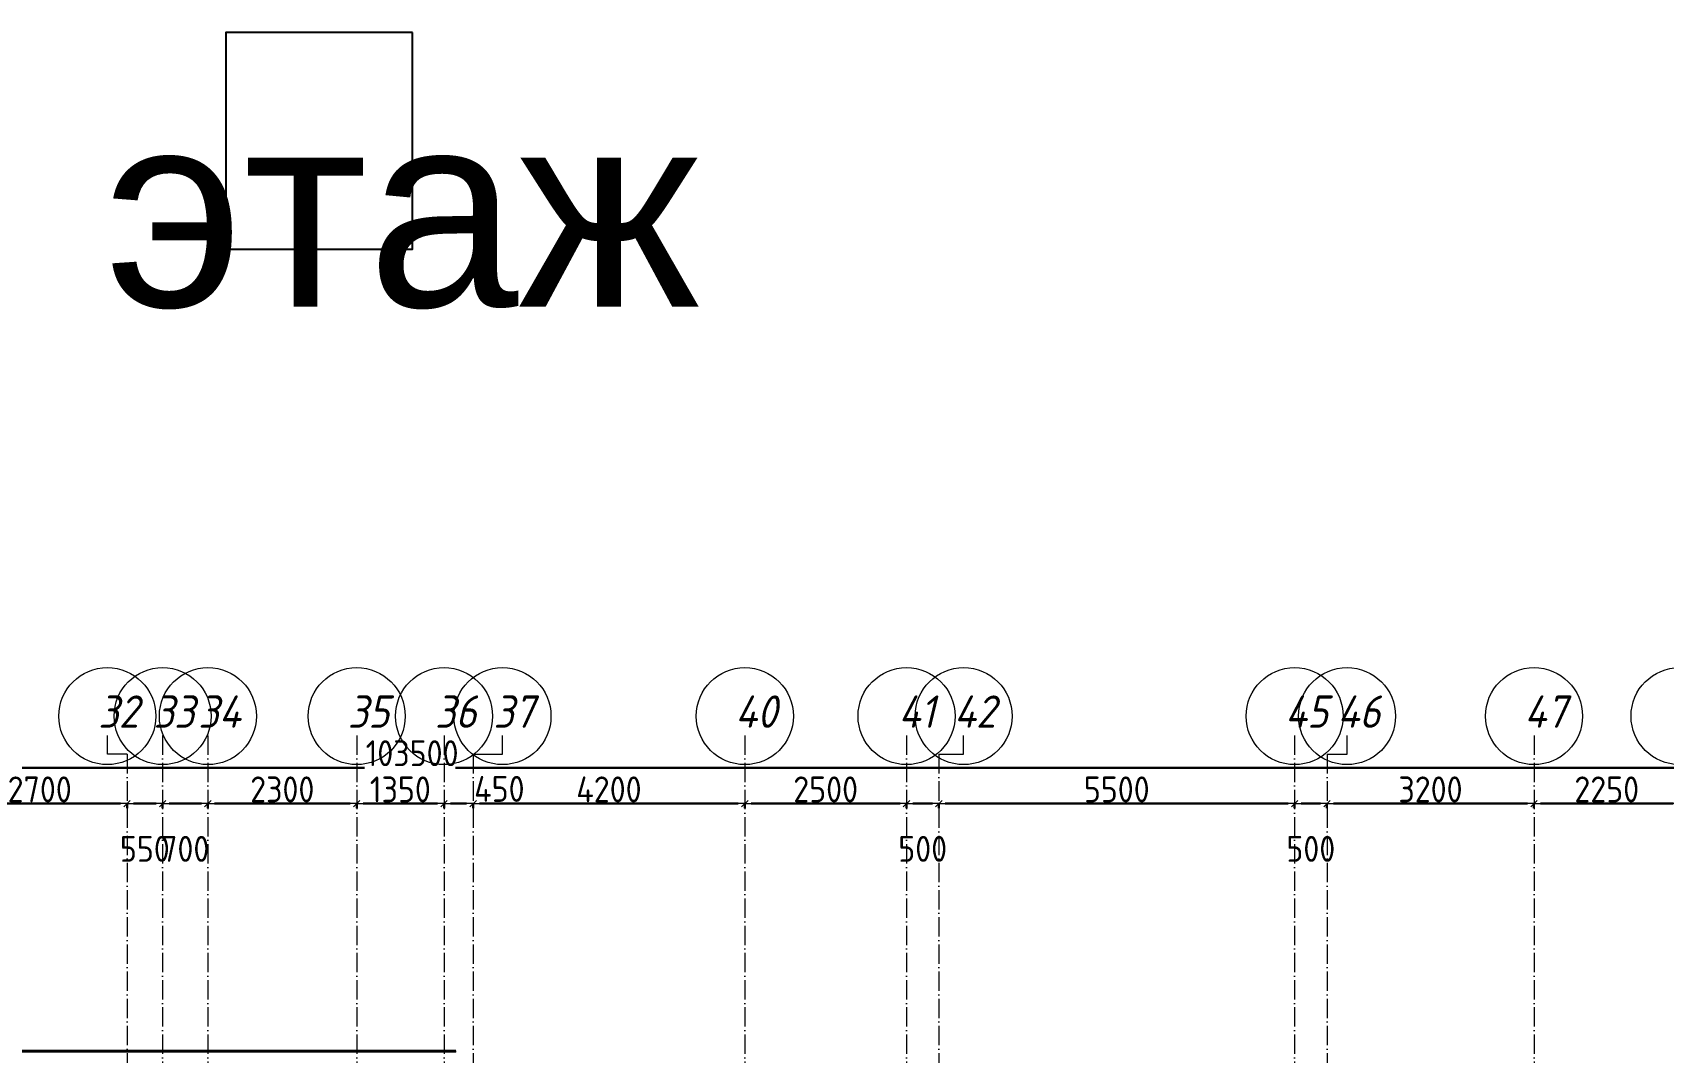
# Model space of a CAD drawing. Header units: millimetres. Extents: x -213536 to 1564669, y -45299 to 942238.
# Drawn here: x 587773 to 612983, y 657538 to 673305 of the extents above; entities that cross this region are included whole.
import ezdxf

# ---------------------------------------------------------------- set-up
doc = ezdxf.new("R2010")
doc.units = ezdxf.units.MM
doc.linetypes.add('50_200_ШТРИХ_1Т_ш5_п1_п1_', pattern=[700, 500, -100, 0, -100])
for name, color, linetype, lineweight in [('3.1) ЖБ окна 1.2 м', 102, 'Continuous', 30), ('A-____-____-DIMS', 7, 'Continuous', 9), ('A-GENM-____-MCUT', 7, 'Continuous', 25), ('A-GENM-____-OTLN', 7, 'Continuous', 9), ('S-GRID-____-IDEN', 7, 'Continuous', 9), ('S-GRID-____-OTLN', 7, 'Continuous', 9), ('S-GRID-____-OTLN-1', 7, '50_200_ШТРИХ_1Т_ш5_п1_п1_', 9)]:
    doc.layers.add(name, color=color, linetype=linetype, lineweight=lineweight)
doc.styles.add('ISOCPEUR_I_9', font='isocpeui.ttf', dxfattribs={"width": 0.9, "height": 250})
doc.styles.get("Standard").update_dxf_attribs({"font": 'arial.ttf'})
doc.styles.add('СПДС', font='isocpeur.ttf', dxfattribs={"width": 0.9})
doc.dimstyles.new('Размера А3', dxfattribs={"dimtxt": 200, "dimasz": 100, "dimexe": 70, "dimexo": 100, "dimgap": 20, "dimtad": 1, "dimdec": 0, "dimrnd": 10, "dimzin": 0, "dimdsep": 46, "dimtxsty": 'СПДС', "dimblk": 'ARROWHEAD_6', "dimcen": 1, "dimclrd": 256, "dimclre": 256, "dimclrt": 256, "dimazin": 0, "dimtfac": 1, "dimtdec": 0, "dimtmove": 2, "dimatfit": 3, "dimfxl": 1, "dimtolj": 1, "dimtzin": 0, "dimarcsym": 0})

# ---------------------------------------------------------------- blocks, each defined once
blk = doc.blocks.new('141_Фартук_СКБ - 141_Фартук_СКБ_вентфасад-30031396-АР1_План отверстий 2 этажа в осях 1-64_Ю-ЯЯ')
at = {"layer": 'A-GENM-____-MCUT'}
for p, q in [((26160, -29), (0, -29)), ((0, -29), (0, -30)), ((0, -30), (26160, -30))]:
    blk.add_line(p, q, dxfattribs=at)
at = {"layer": 'A-GENM-____-OTLN'}
for p, q in [((0, -11), (26160, -11)), ((0, -11), (0, -12)), ((0, -12), (26160, -12)), ((0, -12), (0, -29))]:
    blk.add_line(p, q, dxfattribs=at)
blk = doc.blocks.new('Ось сетки - Круг_Ø6_00__ISO-2_5_0_9K_-25732049-АР1_План отверстий 2 этажа в осях 1-64_Ю-ЯЯ')
at = {"layer": 'S-GRID-____-IDEN'}
blk.add_circle((0, 0), 3, dxfattribs=at)
blk = doc.blocks.new('ARROWHEAD_6')
at = {"color": 0, "linetype": 'Continuous'}
for p, q in [((0, 0), (-1, 0)), ((-0.5, -0.5), (0.5, 0.5))]:
    blk.add_line(p, q, dxfattribs=at)
blk = doc.blocks.new('*D5606')
at = {"layer": 'A-____-____-DIMS', "lineweight": -2, "transparency": 16777216}
for p, q in [((26658, 548862), (26658, 548786)), ((26758, 548856), (29258, 548856)), ((29358, 548862), (29358, 548786))]:
    blk.add_line(p, q, dxfattribs=at)
at = {"layer": 'Defpoints', "color": 0, "lineweight": 30, "transparency": 16777216}
for p in [(26658, 548962), (29358, 548962), (29358, 548856)]:
    blk.add_point(p, dxfattribs=at)
at = {"layer": 'A-____-____-DIMS', "lineweight": -2, "transparency": 16777216, "xscale": 100, "yscale": 100, "zscale": 100, "rotation": 180}
blk.add_blockref('ARROWHEAD_6', (26658, 548856), dxfattribs=at)
at = {"layer": 'A-____-____-DIMS', "lineweight": -2, "transparency": 16777216, "xscale": 100, "yscale": 100, "zscale": 100}
blk.add_blockref('ARROWHEAD_6', (29358, 548856), dxfattribs=at)
at = {"layer": 'A-____-____-DIMS', "transparency": 16777216, "insert": (28008, 549076), "char_height": 400, "width": 2.49, "attachment_point": 5, "style": 'СПДС'}
blk.add_mtext('\\A1;2700', dxfattribs=at)
blk = doc.blocks.new('*D5607')
at = {"layer": 'A-____-____-DIMS', "lineweight": -2, "transparency": 16777216}
for p, q in [((29358, 548862), (29358, 548786)), ((29458, 548856), (29808, 548856)), ((29908, 548862), (29908, 548786))]:
    blk.add_line(p, q, dxfattribs=at)
at = {"layer": 'Defpoints', "color": 0, "lineweight": 30, "transparency": 16777216}
for p in [(29358, 548962), (29908, 548962), (29908, 548856)]:
    blk.add_point(p, dxfattribs=at)
at = {"layer": 'A-____-____-DIMS', "lineweight": -2, "transparency": 16777216, "xscale": 100, "yscale": 100, "zscale": 100, "rotation": 180}
blk.add_blockref('ARROWHEAD_6', (29358, 548856), dxfattribs=at)
at = {"layer": 'A-____-____-DIMS', "lineweight": -2, "transparency": 16777216, "xscale": 100, "yscale": 100, "zscale": 100}
blk.add_blockref('ARROWHEAD_6', (29908, 548856), dxfattribs=at)
at = {"layer": 'A-____-____-DIMS', "transparency": 16777216, "insert": (29633, 548156), "char_height": 400, "width": 1.87, "attachment_point": 5, "style": 'СПДС'}
blk.add_mtext('\\A1;550', dxfattribs=at)
blk = doc.blocks.new('*D5608')
at = {"layer": 'A-____-____-DIMS', "lineweight": -2, "transparency": 16777216}
for p, q in [((29908, 548862), (29908, 548786)), ((30008, 548856), (30508, 548856)), ((30608, 548862), (30608, 548786))]:
    blk.add_line(p, q, dxfattribs=at)
at = {"layer": 'Defpoints', "color": 0, "lineweight": 30, "transparency": 16777216}
for p in [(29908, 548962), (30608, 548962), (30608, 548856)]:
    blk.add_point(p, dxfattribs=at)
at = {"layer": 'A-____-____-DIMS', "lineweight": -2, "transparency": 16777216, "xscale": 100, "yscale": 100, "zscale": 100, "rotation": 180}
blk.add_blockref('ARROWHEAD_6', (29908, 548856), dxfattribs=at)
at = {"layer": 'A-____-____-DIMS', "lineweight": -2, "transparency": 16777216, "xscale": 100, "yscale": 100, "zscale": 100}
blk.add_blockref('ARROWHEAD_6', (30608, 548856), dxfattribs=at)
at = {"layer": 'A-____-____-DIMS', "transparency": 16777216, "insert": (30258, 548156), "char_height": 400, "width": 1.87, "attachment_point": 5, "style": 'СПДС'}
blk.add_mtext('\\A1;700', dxfattribs=at)
blk = doc.blocks.new('*D5609')
at = {"layer": 'A-____-____-DIMS', "lineweight": -2, "transparency": 16777216}
for p, q in [((30608, 548862), (30608, 548786)), ((30708, 548856), (32808, 548856)), ((32908, 548862), (32908, 548786))]:
    blk.add_line(p, q, dxfattribs=at)
at = {"layer": 'Defpoints', "color": 0, "lineweight": 30, "transparency": 16777216}
for p in [(30608, 548962), (32908, 548962), (32908, 548856)]:
    blk.add_point(p, dxfattribs=at)
at = {"layer": 'A-____-____-DIMS', "lineweight": -2, "transparency": 16777216, "xscale": 100, "yscale": 100, "zscale": 100, "rotation": 180}
blk.add_blockref('ARROWHEAD_6', (30608, 548856), dxfattribs=at)
at = {"layer": 'A-____-____-DIMS', "lineweight": -2, "transparency": 16777216, "xscale": 100, "yscale": 100, "zscale": 100}
blk.add_blockref('ARROWHEAD_6', (32908, 548856), dxfattribs=at)
at = {"layer": 'A-____-____-DIMS', "transparency": 16777216, "insert": (31758, 549076), "char_height": 400, "width": 2.49, "attachment_point": 5, "style": 'СПДС'}
blk.add_mtext('\\A1;2300', dxfattribs=at)
blk = doc.blocks.new('*D5610')
at = {"layer": 'A-____-____-DIMS', "lineweight": -2, "transparency": 16777216}
for p, q in [((32908, 548862), (32908, 548786)), ((33008, 548856), (34158, 548856)), ((34258, 548862), (34258, 548786))]:
    blk.add_line(p, q, dxfattribs=at)
at = {"layer": 'Defpoints', "color": 0, "lineweight": 30, "transparency": 16777216}
for p in [(32908, 548962), (34258, 548962), (34258, 548856)]:
    blk.add_point(p, dxfattribs=at)
at = {"layer": 'A-____-____-DIMS', "lineweight": -2, "transparency": 16777216, "xscale": 100, "yscale": 100, "zscale": 100, "rotation": 180}
blk.add_blockref('ARROWHEAD_6', (32908, 548856), dxfattribs=at)
at = {"layer": 'A-____-____-DIMS', "lineweight": -2, "transparency": 16777216, "xscale": 100, "yscale": 100, "zscale": 100}
blk.add_blockref('ARROWHEAD_6', (34258, 548856), dxfattribs=at)
at = {"layer": 'A-____-____-DIMS', "transparency": 16777216, "insert": (33583, 549076), "char_height": 400, "width": 2.3, "attachment_point": 5, "style": 'СПДС'}
blk.add_mtext('\\A1;1350', dxfattribs=at)
blk = doc.blocks.new('*D5611')
at = {"layer": 'A-____-____-DIMS', "lineweight": -2, "transparency": 16777216}
for p, q in [((34258, 548862), (34258, 548786)), ((34358, 548856), (34608, 548856)), ((34708, 548862), (34708, 548786))]:
    blk.add_line(p, q, dxfattribs=at)
at = {"layer": 'Defpoints', "color": 0, "lineweight": 30, "transparency": 16777216}
for p in [(34258, 548962), (34708, 548962), (34708, 548856)]:
    blk.add_point(p, dxfattribs=at)
at = {"layer": 'A-____-____-DIMS', "lineweight": -2, "transparency": 16777216, "xscale": 100, "yscale": 100, "zscale": 100, "rotation": 180}
blk.add_blockref('ARROWHEAD_6', (34258, 548856), dxfattribs=at)
at = {"layer": 'A-____-____-DIMS', "lineweight": -2, "transparency": 16777216, "xscale": 100, "yscale": 100, "zscale": 100}
blk.add_blockref('ARROWHEAD_6', (34708, 548856), dxfattribs=at)
at = {"layer": 'A-____-____-DIMS', "transparency": 16777216, "insert": (34724, 549283), "char_height": 400, "width": 1.94, "attachment_point": 1, "line_spacing_factor": 1.149209, "style": 'СПДС'}
blk.add_mtext('\\A1;450', dxfattribs=at)
blk = doc.blocks.new('*D5612')
at = {"layer": 'A-____-____-DIMS', "lineweight": -2, "transparency": 16777216}
for p, q in [((34708, 548862), (34708, 548786)), ((34808, 548856), (38808, 548856)), ((38908, 548862), (38908, 548786))]:
    blk.add_line(p, q, dxfattribs=at)
at = {"layer": 'Defpoints', "color": 0, "lineweight": 30, "transparency": 16777216}
for p in [(34708, 548962), (38908, 548962), (38908, 548856)]:
    blk.add_point(p, dxfattribs=at)
at = {"layer": 'A-____-____-DIMS', "lineweight": -2, "transparency": 16777216, "xscale": 100, "yscale": 100, "zscale": 100, "rotation": 180}
blk.add_blockref('ARROWHEAD_6', (34708, 548856), dxfattribs=at)
at = {"layer": 'A-____-____-DIMS', "lineweight": -2, "transparency": 16777216, "xscale": 100, "yscale": 100, "zscale": 100}
blk.add_blockref('ARROWHEAD_6', (38908, 548856), dxfattribs=at)
at = {"layer": 'A-____-____-DIMS', "transparency": 16777216, "insert": (36808, 549076), "char_height": 400, "width": 2.56, "attachment_point": 5, "style": 'СПДС'}
blk.add_mtext('\\A1;4200', dxfattribs=at)
blk = doc.blocks.new('*D5613')
at = {"layer": 'A-____-____-DIMS', "lineweight": -2, "transparency": 16777216}
for p, q in [((38908, 548862), (38908, 548786)), ((39008, 548856), (41308, 548856)), ((41408, 548862), (41408, 548786))]:
    blk.add_line(p, q, dxfattribs=at)
at = {"layer": 'Defpoints', "color": 0, "lineweight": 30, "transparency": 16777216}
for p in [(38908, 548962), (41408, 548962), (41408, 548856)]:
    blk.add_point(p, dxfattribs=at)
at = {"layer": 'A-____-____-DIMS', "lineweight": -2, "transparency": 16777216, "xscale": 100, "yscale": 100, "zscale": 100, "rotation": 180}
blk.add_blockref('ARROWHEAD_6', (38908, 548856), dxfattribs=at)
at = {"layer": 'A-____-____-DIMS', "lineweight": -2, "transparency": 16777216, "xscale": 100, "yscale": 100, "zscale": 100}
blk.add_blockref('ARROWHEAD_6', (41408, 548856), dxfattribs=at)
at = {"layer": 'A-____-____-DIMS', "transparency": 16777216, "insert": (40158, 549076), "char_height": 400, "width": 2.49, "attachment_point": 5, "style": 'СПДС'}
blk.add_mtext('\\A1;2500', dxfattribs=at)
blk = doc.blocks.new('*D5614')
at = {"layer": 'A-____-____-DIMS', "lineweight": -2, "transparency": 16777216}
for p, q in [((41408, 548862), (41408, 548786)), ((41508, 548856), (41808, 548856)), ((41908, 548862), (41908, 548786))]:
    blk.add_line(p, q, dxfattribs=at)
at = {"layer": 'Defpoints', "color": 0, "lineweight": 30, "transparency": 16777216}
for p in [(41408, 548962), (41908, 548962), (41908, 548856)]:
    blk.add_point(p, dxfattribs=at)
at = {"layer": 'A-____-____-DIMS', "lineweight": -2, "transparency": 16777216, "xscale": 100, "yscale": 100, "zscale": 100, "rotation": 180}
blk.add_blockref('ARROWHEAD_6', (41408, 548856), dxfattribs=at)
at = {"layer": 'A-____-____-DIMS', "lineweight": -2, "transparency": 16777216, "xscale": 100, "yscale": 100, "zscale": 100}
blk.add_blockref('ARROWHEAD_6', (41908, 548856), dxfattribs=at)
at = {"layer": 'A-____-____-DIMS', "transparency": 16777216, "insert": (41658, 548156), "char_height": 400, "width": 1.87, "attachment_point": 5, "style": 'СПДС'}
blk.add_mtext('\\A1;500', dxfattribs=at)
blk = doc.blocks.new('*D5615')
at = {"layer": 'A-____-____-DIMS', "lineweight": -2, "transparency": 16777216}
for p, q in [((41908, 548862), (41908, 548786)), ((42008, 548856), (47308, 548856)), ((47408, 548862), (47408, 548786))]:
    blk.add_line(p, q, dxfattribs=at)
at = {"layer": 'Defpoints', "color": 0, "lineweight": 30, "transparency": 16777216}
for p in [(41908, 548962), (47408, 548962), (47408, 548856)]:
    blk.add_point(p, dxfattribs=at)
at = {"layer": 'A-____-____-DIMS', "lineweight": -2, "transparency": 16777216, "xscale": 100, "yscale": 100, "zscale": 100, "rotation": 180}
blk.add_blockref('ARROWHEAD_6', (41908, 548856), dxfattribs=at)
at = {"layer": 'A-____-____-DIMS', "lineweight": -2, "transparency": 16777216, "xscale": 100, "yscale": 100, "zscale": 100}
blk.add_blockref('ARROWHEAD_6', (47408, 548856), dxfattribs=at)
at = {"layer": 'A-____-____-DIMS', "transparency": 16777216, "insert": (44658, 549076), "char_height": 400, "width": 2.49, "attachment_point": 5, "style": 'СПДС'}
blk.add_mtext('\\A1;5500', dxfattribs=at)
blk = doc.blocks.new('*D5616')
at = {"layer": 'A-____-____-DIMS', "lineweight": -2, "transparency": 16777216}
for p, q in [((47408, 548862), (47408, 548786)), ((47508, 548856), (47808, 548856)), ((47908, 548862), (47908, 548786))]:
    blk.add_line(p, q, dxfattribs=at)
at = {"layer": 'Defpoints', "color": 0, "lineweight": 30, "transparency": 16777216}
for p in [(47408, 548962), (47908, 548962), (47908, 548856)]:
    blk.add_point(p, dxfattribs=at)
at = {"layer": 'A-____-____-DIMS', "lineweight": -2, "transparency": 16777216, "xscale": 100, "yscale": 100, "zscale": 100, "rotation": 180}
blk.add_blockref('ARROWHEAD_6', (47408, 548856), dxfattribs=at)
at = {"layer": 'A-____-____-DIMS', "lineweight": -2, "transparency": 16777216, "xscale": 100, "yscale": 100, "zscale": 100}
blk.add_blockref('ARROWHEAD_6', (47908, 548856), dxfattribs=at)
at = {"layer": 'A-____-____-DIMS', "transparency": 16777216, "insert": (47658, 548156), "char_height": 400, "width": 1.87, "attachment_point": 5, "style": 'СПДС'}
blk.add_mtext('\\A1;500', dxfattribs=at)
blk = doc.blocks.new('*D5528')
at = {"layer": 'A-____-____-DIMS', "lineweight": -2, "transparency": 16777216}
for p, q in [((47908, 548862), (47908, 548786)), ((48008, 548856), (51008, 548856)), ((51108, 548862), (51108, 548786))]:
    blk.add_line(p, q, dxfattribs=at)
at = {"layer": 'Defpoints', "color": 0, "lineweight": 30, "transparency": 16777216}
for p in [(47908, 548962), (51108, 548962), (51108, 548856)]:
    blk.add_point(p, dxfattribs=at)
at = {"layer": 'A-____-____-DIMS', "lineweight": -2, "transparency": 16777216, "xscale": 100, "yscale": 100, "zscale": 100, "rotation": 180}
blk.add_blockref('ARROWHEAD_6', (47908, 548856), dxfattribs=at)
at = {"layer": 'A-____-____-DIMS', "lineweight": -2, "transparency": 16777216, "xscale": 100, "yscale": 100, "zscale": 100}
blk.add_blockref('ARROWHEAD_6', (51108, 548856), dxfattribs=at)
at = {"layer": 'A-____-____-DIMS', "transparency": 16777216, "insert": (49508, 549076), "char_height": 400, "width": 2.49, "attachment_point": 5, "style": 'СПДС'}
blk.add_mtext('\\A1;3200', dxfattribs=at)
blk = doc.blocks.new('*D5529')
at = {"layer": 'A-____-____-DIMS', "lineweight": -2, "transparency": 16777216}
for p, q in [((51108, 548862), (51108, 548786)), ((51208, 548856), (53258, 548856)), ((53358, 548862), (53358, 548786))]:
    blk.add_line(p, q, dxfattribs=at)
at = {"layer": 'Defpoints', "color": 0, "lineweight": 30, "transparency": 16777216}
for p in [(51108, 548962), (53358, 548962), (53358, 548856)]:
    blk.add_point(p, dxfattribs=at)
at = {"layer": 'A-____-____-DIMS', "lineweight": -2, "transparency": 16777216, "xscale": 100, "yscale": 100, "zscale": 100, "rotation": 180}
blk.add_blockref('ARROWHEAD_6', (51108, 548856), dxfattribs=at)
at = {"layer": 'A-____-____-DIMS', "lineweight": -2, "transparency": 16777216, "xscale": 100, "yscale": 100, "zscale": 100}
blk.add_blockref('ARROWHEAD_6', (53358, 548856), dxfattribs=at)
at = {"layer": 'A-____-____-DIMS', "transparency": 16777216, "insert": (52233, 549076), "char_height": 400, "width": 2.49, "attachment_point": 5, "style": 'СПДС'}
blk.add_mtext('\\A1;2250', dxfattribs=at)
blk = doc.blocks.new('*D5539')
at = {"layer": 'A-____-____-DIMS', "lineweight": -2, "transparency": 16777216}
for p, q in [((-17942, 549415), (-17942, 549339)), ((-17842, 549409), (33027, 549409)), ((85458, 549409), (34435, 549409)), ((85558, 549415), (85558, 549339))]:
    blk.add_line(p, q, dxfattribs=at)
at = {"layer": 'Defpoints', "color": 0, "lineweight": 30, "transparency": 16777216}
for p in [(-17942, 549515), (85558, 549515), (85558, 549409)]:
    blk.add_point(p, dxfattribs=at)
at = {"layer": 'A-____-____-DIMS', "lineweight": -2, "transparency": 16777216, "xscale": 100, "yscale": 100, "zscale": 100, "rotation": 180}
blk.add_blockref('ARROWHEAD_6', (-17942, 549409), dxfattribs=at)
at = {"layer": 'A-____-____-DIMS', "lineweight": -2, "transparency": 16777216, "xscale": 100, "yscale": 100, "zscale": 100}
blk.add_blockref('ARROWHEAD_6', (85558, 549409), dxfattribs=at)
at = {"layer": 'A-____-____-DIMS', "transparency": 16777216, "insert": (33047, 549835), "char_height": 400, "width": 3.54, "attachment_point": 1, "line_spacing_factor": 1.149209, "style": 'СПДС'}
blk.add_mtext('\\A1;103500', dxfattribs=at)
blk = doc.blocks.new('2этаж')
at = {"layer": 'S-GRID-____-OTLN-1', "color": 251, "ltscale": 0.6, "true_color": 0x636466}
for p, q in [((29908.3, 549908.8), (29908.3, 512083.3)), ((30608.3, 549908.8), (30608.3, 536263.3)), ((32908.3, 549908.8), (32908.3, 511907.5)), ((34258.3, 549908.8), (34258.3, 525691.4)), ((38908.3, 549908.8), (38908.3, 511907.5)), ((41408.3, 549908.8), (41408.3, 511907.5)), ((47408.3, 549908.8), (47408.3, 511907.5)), ((51108.3, 549908.8), (51108.3, 511907.5)), ((29358.3, 549620.5), (29358.3, 511907.5)), ((34708.3, 549620.5), (34708.3, 525691.4)), ((41908.3, 549620.5), (41908.3, 512048.6)), ((47908.3, 549620.5), (47908.3, 512048.6))]:
    blk.add_line(p, q, dxfattribs=at)
at = {"layer": 'S-GRID-____-IDEN', "xscale": 250, "yscale": 250, "zscale": 99.99999999999993, "rotation": 180}
for p in [(29053.4, 550208.8), (29908.3, 550208.8), (30608.3, 550208.8), (32908.3, 550208.8), (34258.3, 550208.8), (35161.9, 550208.8), (38908.3, 550208.8), (41408.3, 550208.8), (42291.4, 550208.8), (47408.3, 550208.8), (48217.8, 550208.8), (51108.3, 550208.8), (53358.3, 550208.8)]:
    blk.add_blockref('Ось сетки - Круг_Ø6_00__ISO-2_5_0_9K_-25732049-АР1_План отверстий 2 этажа в осях 1-64_Ю-ЯЯ', p, dxfattribs=at)
at = {"layer": 'S-GRID-____-IDEN', "char_height": 500, "attachment_point": 1, "style": 'ISOCPEUR_I_9'}
for s, insert, width in [('32', (28914.5, 550528.5), 404.05), ('33', (29769.4, 550528.5), 404.05), ('34', (30460.4, 550528.5), 425.696), ('35', (32769.4, 550528.5), 404.05), ('36', (34119.4, 550528.5), 404.05), ('37', (35023, 550528.5), 404.05), ('40', (38760.4, 550528.5), 425.696), ('41', (41284.2, 550528.5), 367.975), ('42', (42143.5, 550528.5), 425.696), ('45', (47260.4, 550528.5), 425.696), ('46', (48069.8, 550528.5), 425.696), ('47', (50960.4, 550528.5), 425.696)]:
    blk.add_mtext(s, dxfattribs=dict(at, insert=insert, width=width))
at = {"layer": 'A-____-____-DIMS'}
for base, p1, p2, picture, middle in [((85558.3, 549408.6), (-17941.7, 549514.7), (85558.3, 549514.7), '*D5539', (33731.2, 549568.6)), ((34708.3, 548856.4), (34258.3, 548962.5), (34708.3, 548962.5), '*D5611', (35084.4, 549016.3))]:
    dim = blk.add_linear_dim(base=base, p1=p1, p2=p2, dimstyle='Размера А3', override={"dimtxt": 400}, dxfattribs=at)
    dim.commit()
    dim.dimension.update_dxf_attribs({"geometry": picture, "text_midpoint": middle, "dimtype": 160})
for base, p1, p2, picture, middle in [((29358.3, 548856.4), (26658.3, 548962.5), (29358.3, 548962.5), '*D5606', (28008.3, 549076.4)), ((32908.3, 548856.4), (30608.3, 548962.5), (32908.3, 548962.5), '*D5609', (31758.3, 549076.4)), ((34258.3, 548856.4), (32908.3, 548962.5), (34258.3, 548962.5), '*D5610', (33583.3, 549076.4)), ((38908.3, 548856.4), (34708.3, 548962.5), (38908.3, 548962.5), '*D5612', (36808.3, 549076.4)), ((41408.3, 548856.4), (38908.3, 548962.5), (41408.3, 548962.5), '*D5613', (40158.3, 549076.4)), ((47408.3, 548856.4), (41908.3, 548962.5), (47408.3, 548962.5), '*D5615', (44658.3, 549076.4)), ((51108.3, 548856.4), (47908.3, 548962.5), (51108.3, 548962.5), '*D5528', (49508.3, 549076.4)), ((53358.3, 548856.4), (51108.3, 548962.5), (53358.3, 548962.5), '*D5529', (52233.3, 549076.4)), ((29908.3, 548856.4), (29358.3, 548962.5), (29908.3, 548962.5), '*D5607', (29633.3, 548156.4)), ((30608.3, 548856.4), (29908.3, 548962.5), (30608.3, 548962.5), '*D5608', (30258.3, 548156.4)), ((41908.3, 548856.4), (41408.3, 548962.5), (41908.3, 548962.5), '*D5614', (41658.3, 548156.4)), ((47908.3, 548856.4), (47408.3, 548962.5), (47908.3, 548962.5), '*D5616', (47658.3, 548156.4))]:
    dim = blk.add_linear_dim(base=base, p1=p1, p2=p2, dimstyle='Размера А3', override={"dimtxt": 400}, dxfattribs=at)
    dim.commit()
    dim.dimension.update_dxf_attribs({"geometry": picture, "text_midpoint": middle})

msp = doc.modelspace()

# ---------------------------------------------------------------- linework, layer by layer
msp.add_lwpolyline([(593645.2, 673304.5), (590761.5, 673304.5), (590761.5, 669954.5), (593645.2, 669954.5)], close=True)
at = {"layer": 'S-GRID-____-OTLN'}
for p, q in [((588927.7, 662148.6), (588927.7, 662436.9)), ((595036.2, 662148.6), (595036.2, 662436.9)), ((602165.7, 662148.6), (602165.7, 662436.9)), ((608092.1, 662148.6), (608092.1, 662436.9)), ((589232.6, 662148.6), (588927.7, 662148.6)), ((594582.6, 662148.6), (595036.2, 662148.6)), ((601782.6, 662148.6), (602165.7, 662148.6)), ((607782.6, 662148.6), (608092.1, 662148.6))]:
    msp.add_line(p, q, dxfattribs=at)

# ---------------------------------------------------------------- block references
at = {"layer": '3.1) ЖБ окна 1.2 м'}
msp.add_blockref('2этаж', (559874.3, 112528.1), dxfattribs=at)
at = {"layer": 'A-GENM-____-OTLN', "rotation": 180}
msp.add_blockref('141_Фартук_СКБ - 141_Фартук_СКБ_вентфасад-30031396-АР1_План отверстий 2 этажа в осях 1-64_Ю-ЯЯ', (594312.6, 657532.1), dxfattribs=at)

# ---------------------------------------------------------------- texts
at = {"color": 1, "lineweight": 30, "insert": (585397.8, 672066.8), "char_height": 3000, "attachment_point": 1}
msp.add_mtext_dynamic_manual_height_columns('2 этаж', width=55251, gutter_width=1, heights=[0], dxfattribs=at)

doc.saveas('drawing.dxf')
